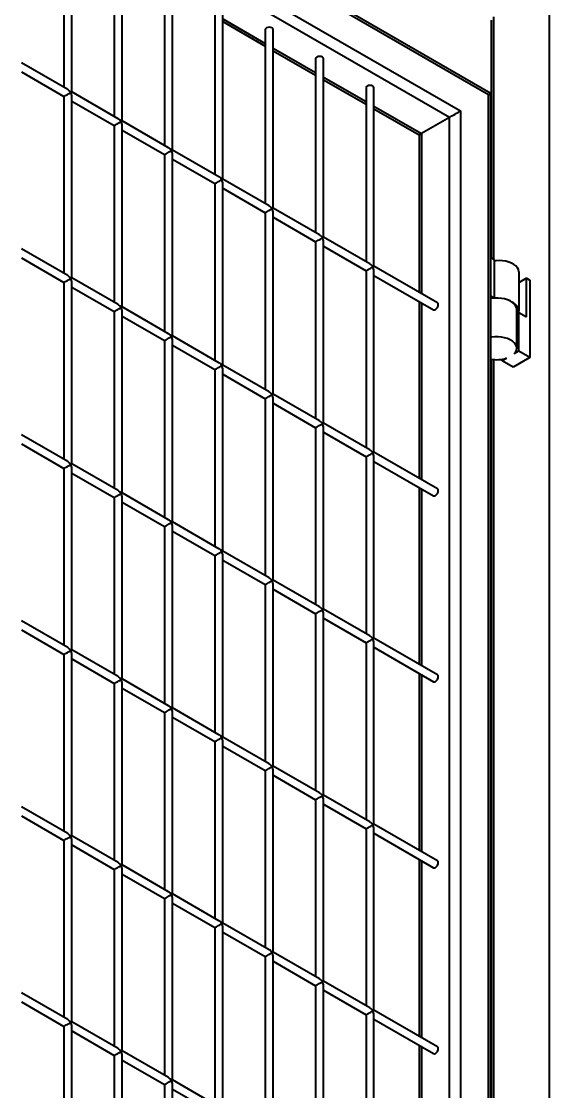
# Model space of a CAD drawing. Header units: millimetres. Extents: x 0 to 297, y 0 to 210.
# Drawn here: x 195.03 to 198.37, y 90.46 to 97.23 of the extents above; entities that cross this region are included whole.
import ezdxf

# ---------------------------------------------------------------- set-up
doc = ezdxf.new("R2010")
doc.units = ezdxf.units.MM
doc.layers.add('轮廓实线层', color=7, linetype='Continuous', lineweight=40)

msp = doc.modelspace()

# ---------------------------------------------------------------- linework, layer by layer
at = {"layer": '轮廓实线层', "color": 7, "linetype": 'Continuous', "lineweight": 40}
for p, q in [((197.9996, 96.7696), (191.9674, 100.2519)), ((197.9849, 96.7612), (192.0028, 100.2146)), ((192.1796, 99.9084), (197.8081, 96.6591)), ((195.3012, 97.9082), (195.3012, 96.8083)), ((195.3512, 96.7795), (195.3512, 97.9082)), ((195.6194, 97.7245), (195.6194, 96.6246)), ((195.6694, 96.5958), (195.6694, 97.7245)), ((195.9376, 97.5408), (195.9376, 96.441)), ((195.9876, 96.4121), (195.9876, 97.5408)), ((196.2558, 97.3571), (196.2558, 96.2573)), ((196.3058, 96.2284), (196.3058, 97.3571)), ((198.0021, 97.2328), (198.0021, 95.7306)), ((196.3058, 97.2237), (196.574, 97.0689)), ((196.574, 97.1734), (196.574, 96.0736)), ((196.624, 96.0447), (196.624, 97.1734)), ((196.624, 97.04), (196.8922, 96.8852)), ((195.3262, 96.7939), (195.033, 96.9632)), ((196.8922, 96.9897), (196.8922, 95.8899)), ((196.9422, 95.861), (196.9422, 96.9897)), ((195.033, 96.9054), (195.3012, 96.7506)), ((196.9422, 96.8563), (197.2104, 96.7015)), ((195.3012, 96.7506), (195.3012, 95.6325)), ((195.6444, 96.6102), (195.3512, 96.7795)), ((195.3512, 95.6037), (195.3512, 96.7506)), ((197.2104, 96.806), (197.2104, 95.7062)), ((197.2604, 95.6773), (197.2604, 96.806)), ((197.9849, 82.1451), (197.9849, 96.7612)), ((197.9996, 82.0958), (197.9996, 96.7696)), ((195.3512, 96.7217), (195.6194, 96.5669)), ((197.2604, 96.6727), (197.546, 96.5078)), ((197.7374, 96.6183), (197.5606, 96.5162)), ((197.8081, 96.6591), (197.8081, 82.4513)), ((195.6194, 96.5669), (195.6194, 95.4488)), ((195.9626, 96.4265), (195.6694, 96.5958)), ((195.6694, 95.42), (195.6694, 96.5669)), ((195.6694, 96.5381), (195.9376, 96.3832)), ((197.546, 96.5078), (197.546, 95.5124)), ((195.9376, 96.3832), (195.9376, 95.2651)), ((196.2808, 96.2428), (195.9876, 96.4121)), ((195.9876, 95.2363), (195.9876, 96.3832)), ((195.9876, 96.3544), (196.2558, 96.1995)), ((196.599, 96.0591), (196.3058, 96.2284)), ((196.2558, 96.1995), (196.2558, 95.0814)), ((196.3058, 95.0526), (196.3058, 96.1995)), ((196.3058, 96.1707), (196.574, 96.0158)), ((196.574, 96.0158), (196.574, 94.8978)), ((196.9172, 95.8754), (196.624, 96.0447)), ((196.624, 94.8689), (196.624, 96.0158)), ((196.624, 95.987), (196.8922, 95.8321)), ((196.8922, 95.8321), (196.8922, 94.7141)), ((197.2354, 95.6918), (196.9422, 95.861)), ((196.9422, 94.6852), (196.9422, 95.8321)), ((195.3262, 95.6181), (195.033, 95.7873)), ((196.9422, 95.8033), (197.2104, 95.6485)), ((195.033, 95.7296), (195.3012, 95.5748)), ((197.6615, 95.4457), (197.2604, 95.6773)), ((197.9996, 95.7321), (198.0203, 95.7201)), ((198.0203, 95.7201), (198.0203, 95.4751)), ((195.6444, 95.4344), (195.3512, 95.6037)), ((197.2104, 95.6485), (197.2104, 94.5304)), ((197.2604, 94.5015), (197.2604, 95.6485)), ((197.2604, 95.6196), (197.6365, 95.4024)), ((198.1771, 95.3955), (198.1771, 95.6405)), ((198.2253, 95.6017), (198.1771, 95.5739)), ((198.2253, 95.3568), (198.2253, 95.6017)), ((198.2253, 95.6017), (198.2465, 95.5895)), ((195.3012, 95.5748), (195.3012, 94.4567)), ((195.3512, 94.4278), (195.3512, 95.5748)), ((195.3512, 95.5459), (195.6194, 95.3911)), ((198.2465, 95.5895), (198.2465, 95.0996)), ((198.0203, 95.4751), (197.9996, 95.4871)), ((195.9626, 95.2507), (195.6694, 95.42)), ((197.546, 95.4547), (197.546, 94.3366)), ((198.1629, 95.1588), (198.1629, 95.4037)), ((195.6194, 95.3911), (195.6194, 94.273)), ((195.6694, 94.2441), (195.6694, 95.3911)), ((195.6694, 95.3622), (195.9376, 95.2074)), ((198.1758, 95.3853), (198.1629, 95.3779)), ((198.1758, 95.1404), (198.1758, 95.3853)), ((198.1758, 95.3853), (198.2253, 95.3568)), ((195.9376, 95.2074), (195.9376, 94.0893)), ((196.2808, 95.067), (195.9876, 95.2363)), ((195.9876, 94.0605), (195.9876, 95.2074)), ((195.9876, 95.1785), (196.2558, 95.0237)), ((198.1758, 95.1404), (198.1475, 95.1241)), ((198.2465, 95.0996), (198.1758, 95.1404)), ((198.0021, 95.0896), (198.0021, 83.4825)), ((198.0981, 95.0955), (198.0698, 95.0792)), ((198.0698, 95.0792), (198.0698, 95.089)), ((198.1405, 95.0383), (198.0698, 95.0792)), ((198.2465, 95.0996), (198.1405, 95.0383)), ((196.2558, 95.0237), (196.2558, 93.9056)), ((196.599, 94.8833), (196.3058, 95.0526)), ((196.3058, 93.8768), (196.3058, 95.0237)), ((196.3058, 94.9948), (196.574, 94.84)), ((196.9172, 94.6996), (196.624, 94.8689)), ((196.574, 94.84), (196.574, 93.7219)), ((196.624, 93.6931), (196.624, 94.84)), ((196.624, 94.8112), (196.8922, 94.6563)), ((196.8922, 94.6563), (196.8922, 93.5382)), ((197.2354, 94.5159), (196.9422, 94.6852)), ((196.9422, 93.5094), (196.9422, 94.6563)), ((195.3262, 94.4423), (195.033, 94.6115)), ((196.9422, 94.6275), (197.2104, 94.4726)), ((195.033, 94.5538), (195.3012, 94.399)), ((197.2104, 94.4726), (197.2104, 93.3546)), ((197.6615, 94.2699), (197.2604, 94.5015)), ((197.2604, 93.3257), (197.2604, 94.4726)), ((195.3012, 94.399), (195.3012, 93.2809)), ((195.6444, 94.2586), (195.3512, 94.4278)), ((195.3512, 93.252), (195.3512, 94.399)), ((197.2604, 94.4438), (197.6365, 94.2266)), ((195.3512, 94.3701), (195.6194, 94.2153)), ((197.546, 94.2789), (197.546, 93.1608)), ((195.6194, 94.2153), (195.6194, 93.0972)), ((195.9626, 94.0749), (195.6694, 94.2441)), ((195.6694, 93.0683), (195.6694, 94.2153)), ((195.6694, 94.1864), (195.9376, 94.0316)), ((196.2808, 93.8912), (195.9876, 94.0605)), ((195.9376, 94.0316), (195.9376, 92.9135)), ((195.9876, 92.8846), (195.9876, 94.0316)), ((195.9876, 94.0027), (196.2558, 93.8479)), ((196.2558, 93.8479), (196.2558, 92.7298)), ((196.599, 93.7075), (196.3058, 93.8768)), ((196.3058, 92.7009), (196.3058, 93.8479)), ((196.3058, 93.819), (196.574, 93.6642)), ((196.574, 93.6642), (196.574, 92.5461)), ((196.9172, 93.5238), (196.624, 93.6931)), ((196.624, 92.5173), (196.624, 93.6642)), ((196.624, 93.6353), (196.8922, 93.4805)), ((197.2354, 93.3401), (196.9422, 93.5094)), ((195.3262, 93.2665), (195.033, 93.4357)), ((196.8922, 93.4805), (196.8922, 92.3624)), ((196.9422, 92.3336), (196.9422, 93.4805)), ((196.9422, 93.4516), (197.2104, 93.2968)), ((195.033, 93.378), (195.3012, 93.2231)), ((197.6615, 93.0941), (197.2604, 93.3257)), ((195.6444, 93.0828), (195.3512, 93.252)), ((197.2104, 93.2968), (197.2104, 92.1787)), ((197.2604, 92.1499), (197.2604, 93.2968)), ((197.2604, 93.268), (197.6365, 93.0508)), ((195.3012, 93.2231), (195.3012, 92.1051)), ((195.3512, 92.0762), (195.3512, 93.2231)), ((195.3512, 93.1943), (195.6194, 93.0395)), ((197.546, 93.1031), (197.546, 91.985)), ((195.6194, 93.0395), (195.6194, 91.9214)), ((195.9626, 92.8991), (195.6694, 93.0683)), ((195.6694, 91.8925), (195.6694, 93.0395)), ((195.6694, 93.0106), (195.9376, 92.8558)), ((195.9376, 92.8558), (195.9376, 91.7377)), ((196.2808, 92.7154), (195.9876, 92.8846)), ((195.9876, 91.7088), (195.9876, 92.8558)), ((195.9876, 92.8269), (196.2558, 92.6721)), ((196.599, 92.5317), (196.3058, 92.7009)), ((196.2558, 92.6721), (196.2558, 91.554)), ((196.3058, 91.5251), (196.3058, 92.6721)), ((196.3058, 92.6432), (196.574, 92.4884)), ((196.574, 92.4884), (196.574, 91.3703)), ((196.9172, 92.348), (196.624, 92.5173)), ((196.624, 91.3414), (196.624, 92.4884)), ((196.624, 92.4595), (196.8922, 92.3047)), ((196.8922, 92.3047), (196.8922, 91.1866)), ((197.2354, 92.1643), (196.9422, 92.3336)), ((196.9422, 91.1577), (196.9422, 92.3047)), ((195.3262, 92.0906), (195.033, 92.2599)), ((196.9422, 92.2758), (197.2104, 92.121)), ((195.033, 92.2022), (195.3012, 92.0473)), ((197.6615, 91.9183), (197.2604, 92.1499)), ((197.2104, 92.121), (197.2104, 91.0029)), ((197.2604, 90.974), (197.2604, 92.121)), ((197.2604, 92.0921), (197.6365, 91.875)), ((195.3012, 92.0473), (195.3012, 90.9292)), ((195.6444, 91.9069), (195.3512, 92.0762)), ((195.3512, 90.9004), (195.3512, 92.0473)), ((195.3512, 92.0185), (195.6194, 91.8636)), ((195.9626, 91.7232), (195.6694, 91.8925)), ((197.546, 91.9272), (197.546, 90.8092)), ((195.6194, 91.8636), (195.6194, 90.7456)), ((195.6694, 90.7167), (195.6694, 91.8636)), ((195.6694, 91.8348), (195.9376, 91.6799)), ((195.9376, 91.6799), (195.9376, 90.5619)), ((196.2808, 91.5396), (195.9876, 91.7088)), ((195.9876, 90.533), (195.9876, 91.6799)), ((195.9876, 91.6511), (196.2558, 91.4963)), ((196.2558, 91.4963), (196.2558, 90.3782)), ((196.599, 91.3559), (196.3058, 91.5251)), ((196.3058, 90.3493), (196.3058, 91.4963)), ((196.3058, 91.4674), (196.574, 91.3126)), ((196.9172, 91.1722), (196.624, 91.3414)), ((196.574, 91.3126), (196.574, 90.1945)), ((196.624, 90.1656), (196.624, 91.3126)), ((196.624, 91.2837), (196.8922, 91.1289)), ((197.2354, 90.9885), (196.9422, 91.1577)), ((195.3262, 90.9148), (195.033, 91.0841)), ((196.8922, 91.1289), (196.8922, 90.0108)), ((196.9422, 89.9819), (196.9422, 91.1289)), ((196.9422, 91.1), (197.2104, 90.9452)), ((195.033, 91.0263), (195.3012, 90.8715)), ((197.2104, 90.9452), (197.2104, 89.8271)), ((197.6615, 90.7425), (197.2604, 90.974)), ((197.2604, 89.7982), (197.2604, 90.9452)), ((195.3012, 90.8715), (195.3012, 89.7534)), ((195.6444, 90.7311), (195.3512, 90.9004)), ((195.3512, 89.7246), (195.3512, 90.8715)), ((197.2604, 90.9163), (197.6365, 90.6992)), ((195.3512, 90.8426), (195.6194, 90.6878)), ((197.546, 90.7514), (197.546, 89.6333)), ((195.6194, 90.6878), (195.6194, 89.5697)), ((195.9626, 90.5474), (195.6694, 90.7167)), ((195.6694, 89.5409), (195.6694, 90.6878)), ((195.6694, 90.659), (195.9376, 90.5041)), ((196.2808, 90.3637), (195.9876, 90.533)), ((195.9376, 90.5041), (195.9376, 89.386)), ((195.9876, 89.3572), (195.9876, 90.5041)), ((195.9876, 90.4753), (196.2558, 90.3204))]:
    msp.add_line(p, q, dxfattribs=at)
at = {"layer": '轮廓实线层', "color": 8, "linetype": 'Continuous', "lineweight": 40}
for p, q in [((197.7374, 96.6183), (192.1942, 99.8183)), ((198.3703, 81.3714), (198.3703, 97.4573)), ((196.3058, 97.2406), (196.574, 97.0858)), ((198.0167, 97.2532), (198.0167, 95.7222)), ((196.624, 97.0569), (196.8922, 96.9021)), ((196.9422, 96.8733), (197.2104, 96.7184)), ((197.2604, 96.6896), (197.5606, 96.5162)), ((197.7374, 82.509), (197.7374, 96.6183)), ((197.5606, 96.5162), (197.5606, 95.504)), ((197.5606, 95.4462), (197.5606, 94.3282)), ((198.0167, 95.0876), (198.0167, 83.474)), ((197.5606, 94.2704), (197.5606, 93.1523)), ((197.5606, 93.0946), (197.5606, 91.9765)), ((197.5606, 91.9188), (197.5606, 90.8007)), ((197.5606, 90.743), (197.5606, 89.6249))]:
    msp.add_line(p, q, dxfattribs=at)
at = {"layer": '轮廓实线层', "color": 7, "linetype": 'Continuous', "lineweight": 40, "flags": 128}
for points in [[(196.624, 97.1734), (196.6221, 97.179), (196.6167, 97.1836), (196.6086, 97.1868), (196.599, 97.1879), (196.5894, 97.1868), (196.5813, 97.1836), (196.5759, 97.179), (196.574, 97.1734)], [(196.9422, 96.9897), (196.9403, 96.9953), (196.9349, 96.9999), (196.9268, 97.0031), (196.9172, 97.0042), (196.9076, 97.0031), (196.8995, 96.9999), (196.8941, 96.9953), (196.8922, 96.9897)], [(197.2604, 96.806), (197.2585, 96.8116), (197.2531, 96.8163), (197.2449, 96.8194), (197.2354, 96.8205), (197.2258, 96.8194), (197.2177, 96.8163), (197.2123, 96.8116), (197.2104, 96.806)], [(198.1771, 95.6405), (198.1769, 95.6445), (198.174, 95.6565), (198.1676, 95.668), (198.158, 95.6788), (198.1454, 95.6885), (198.1302, 95.6968), (198.1128, 95.7036), (198.0936, 95.7086), (198.0733, 95.7116), (198.0524, 95.7127), (198.0315, 95.7117), (198.0203, 95.7103)], [(198.1629, 95.4037), (198.1629, 95.4039), (198.1611, 95.416), (198.1558, 95.4277), (198.1472, 95.4388), (198.1355, 95.4488), (198.1211, 95.4576), (198.1043, 95.4649), (198.0856, 95.4704), (198.0656, 95.4741), (198.0448, 95.4758), (198.0239, 95.4754), (198.0033, 95.473), (197.9996, 95.4724)], [(197.6365, 95.4024), (197.6423, 95.4013), (197.649, 95.4037)], [(197.649, 95.4037), (197.6558, 95.4091), (197.6615, 95.4169), (197.6654, 95.4257), (197.6667, 95.4343), (197.6654, 95.4413), (197.6615, 95.4457), (197.6615, 95.4457)], [(198.1758, 95.3853), (198.1763, 95.3874), (198.1769, 95.3995), (198.174, 95.4115), (198.1676, 95.4231), (198.158, 95.4338), (198.1454, 95.4435), (198.1331, 95.4505)], [(198.1475, 95.1241), (198.1561, 95.1351), (198.1612, 95.1469), (198.1629, 95.1589), (198.1611, 95.171), (198.1558, 95.1827), (198.1472, 95.1938), (198.1355, 95.2039), (198.1211, 95.2126), (198.1043, 95.2199), (198.0856, 95.2255), (198.0656, 95.2291), (198.0448, 95.2308), (198.0239, 95.2305), (198.0033, 95.2281), (197.9996, 95.2274)], [(197.649, 94.2279), (197.6558, 94.2333), (197.6615, 94.2411), (197.6654, 94.2499), (197.6667, 94.2585), (197.6654, 94.2655), (197.6615, 94.2699), (197.6615, 94.2699)], [(197.6365, 94.2266), (197.6423, 94.2255), (197.649, 94.2279)], [(197.6365, 93.0508), (197.6423, 93.0497), (197.649, 93.052)], [(197.649, 93.052), (197.6558, 93.0575), (197.6615, 93.0652), (197.6654, 93.0741), (197.6667, 93.0827), (197.6654, 93.0897), (197.6615, 93.0941), (197.6615, 93.0941)], [(197.649, 91.8762), (197.6558, 91.8817), (197.6615, 91.8894), (197.6654, 91.8983), (197.6667, 91.9068), (197.6654, 91.9139), (197.6615, 91.9183), (197.6615, 91.9183)], [(197.6365, 91.875), (197.6423, 91.8739), (197.649, 91.8762)], [(197.649, 90.7004), (197.6558, 90.7059), (197.6615, 90.7136), (197.6654, 90.7224), (197.6667, 90.731), (197.6654, 90.7381), (197.6615, 90.7425), (197.6615, 90.7425)], [(197.6365, 90.6992), (197.6423, 90.6981), (197.649, 90.7004)]]:
    msp.add_lwpolyline(points, dxfattribs=at)
at = {"layer": '轮廓实线层', "color": 7, "linetype": 'Continuous', "lineweight": 40}
msp.add_arc((198.0378, 95.2936), 0.2071, 259.36025, 286.91829, dxfattribs=at)
for centre, major_axis, ratio, start_param, end_param in [((195.3262, 96.765), (0.025, 0.0144), 0.00007, 3.141552, 5.497747), ((195.3262, 96.765), (-0.0177, 0.0306), 0.577335, 4.712348, 5.497828), ((195.3262, 96.765), (0.025, 0.0144), 0.00007, 5.497747, 6.283145), ((195.3262, 96.765), (-0.0177, 0.0306), 0.577335, 3.92695, 4.712348), ((197.9496, 96.7408), (0.05, 0.0289), 0.00007, 5.497747, 6.283145), ((197.7728, 96.6387), (0.05, 0.0289), 0.00007, 3.92695, 5.497747), ((195.6444, 96.5813), (0.025, 0.0144), 0.00007, 3.141552, 5.497747), ((195.6444, 96.5813), (-0.0177, 0.0306), 0.577335, 4.712348, 5.497828), ((195.6444, 96.5813), (0.025, 0.0144), 0.00007, 5.497747, 6.283145), ((195.6444, 96.5813), (-0.0177, 0.0306), 0.577335, 3.92695, 4.712348), ((197.596, 96.5366), (0.05, 0.0289), 0.00007, 3.141552, 3.92695), ((195.9626, 96.3977), (-0.0177, 0.0306), 0.577335, 4.712348, 5.497828), ((195.9626, 96.3977), (0.025, 0.0144), 0.00007, 3.141552, 5.497747), ((195.9626, 96.3977), (0.025, 0.0144), 0.00007, 5.497747, 6.283145), ((195.9626, 96.3977), (-0.0177, 0.0306), 0.577335, 3.92695, 4.712348), ((196.2808, 96.214), (0.025, 0.0144), 0.00007, 3.141552, 5.497747), ((196.2808, 96.214), (-0.0177, 0.0306), 0.577335, 4.712348, 5.497828), ((196.2808, 96.214), (0.025, 0.0144), 0.00007, 5.497747, 6.283145), ((196.2808, 96.214), (-0.0177, 0.0306), 0.577335, 3.92695, 4.712348), ((196.599, 96.0303), (0.025, 0.0144), 0.00007, 3.141552, 5.497747), ((196.599, 96.0303), (-0.0177, 0.0306), 0.577335, 4.712348, 5.497828), ((196.599, 96.0303), (0.025, 0.0144), 0.00007, 5.497747, 6.283145), ((196.599, 96.0303), (-0.0177, 0.0306), 0.577335, 3.92695, 4.712348), ((196.9172, 95.8466), (-0.0177, 0.0306), 0.577335, 4.712348, 5.497828), ((196.9172, 95.8466), (0.025, 0.0144), 0.00007, 3.141552, 5.497747), ((196.9172, 95.8466), (0.025, 0.0144), 0.00007, 5.497747, 6.283145), ((196.9172, 95.8466), (-0.0177, 0.0306), 0.577335, 3.92695, 4.712348), ((197.2354, 95.6629), (0.025, 0.0144), 0.00007, 3.141552, 5.497747), ((197.2354, 95.6629), (-0.0177, 0.0306), 0.577335, 4.712348, 5.497828), ((197.2354, 95.6629), (0.025, 0.0144), 0.00007, 5.497747, 6.283145), ((197.2354, 95.6629), (-0.0177, 0.0306), 0.577335, 3.92695, 4.712348), ((195.3262, 95.5892), (-0.0177, 0.0306), 0.577335, 4.712348, 5.497828), ((195.3262, 95.5892), (0.025, 0.0144), 0.00007, 5.497747, 6.283145), ((195.3262, 95.5892), (0.025, 0.0144), 0.00007, 3.141552, 5.497747), ((195.3262, 95.5892), (-0.0177, 0.0306), 0.577335, 3.92695, 4.712348), ((195.6444, 95.4055), (0.025, 0.0144), 0.00007, 3.141552, 5.497747), ((195.6444, 95.4055), (-0.0177, 0.0306), 0.577335, 4.712348, 5.497828), ((195.6444, 95.4055), (0.025, 0.0144), 0.00007, 5.497747, 6.283145), ((195.6444, 95.4055), (-0.0177, 0.0306), 0.577335, 3.92695, 4.712348), ((195.9626, 95.2218), (0.025, 0.0144), 0.00007, 3.141552, 5.497747), ((195.9626, 95.2218), (-0.0177, 0.0306), 0.577335, 4.712348, 5.497828), ((195.9626, 95.2218), (0.025, 0.0144), 0.00007, 5.497747, 6.283145), ((195.9626, 95.2218), (-0.0177, 0.0306), 0.577335, 3.92695, 4.712348), ((196.2808, 95.0381), (-0.0177, 0.0306), 0.577335, 4.712348, 5.497828), ((196.2808, 95.0381), (0.025, 0.0144), 0.00007, 3.141552, 5.497747), ((196.2808, 95.0381), (0.025, 0.0144), 0.00007, 5.497747, 6.283145), ((196.2808, 95.0381), (-0.0177, 0.0306), 0.577335, 3.92695, 4.712348), ((196.599, 94.8545), (0.025, 0.0144), 0.00007, 3.141552, 5.497747), ((196.599, 94.8545), (-0.0177, 0.0306), 0.577335, 4.712348, 5.497828), ((196.599, 94.8545), (0.025, 0.0144), 0.00007, 5.497747, 6.283145), ((196.599, 94.8545), (-0.0177, 0.0306), 0.577335, 3.92695, 4.712348), ((196.9172, 94.6708), (0.025, 0.0144), 0.00007, 3.141552, 5.497747), ((196.9172, 94.6708), (-0.0177, 0.0306), 0.577335, 4.712348, 5.497828), ((196.9172, 94.6708), (0.025, 0.0144), 0.00007, 5.497747, 6.283145), ((196.9172, 94.6708), (-0.0177, 0.0306), 0.577335, 3.92695, 4.712348), ((197.2354, 94.4871), (0.025, 0.0144), 0.00007, 3.141552, 5.497747), ((197.2354, 94.4871), (-0.0177, 0.0306), 0.577335, 4.712348, 5.497828), ((197.2354, 94.4871), (0.025, 0.0144), 0.00007, 5.497747, 6.283145), ((197.2354, 94.4871), (-0.0177, 0.0306), 0.577335, 3.92695, 4.712348), ((195.3262, 94.4134), (0.025, 0.0144), 0.00007, 3.141552, 5.497747), ((195.3262, 94.4134), (-0.0177, 0.0306), 0.577335, 4.712348, 5.497828), ((195.3262, 94.4134), (0.025, 0.0144), 0.00007, 5.497747, 6.283145), ((195.3262, 94.4134), (-0.0177, 0.0306), 0.577335, 3.92695, 4.712348), ((195.6444, 94.2297), (-0.0177, 0.0306), 0.577335, 4.712348, 5.497828), ((195.6444, 94.2297), (0.025, 0.0144), 0.00007, 3.141552, 5.497747), ((195.6444, 94.2297), (0.025, 0.0144), 0.00007, 5.497747, 6.283145), ((195.6444, 94.2297), (-0.0177, 0.0306), 0.577335, 3.92695, 4.712348), ((195.9626, 94.046), (0.025, 0.0144), 0.00007, 3.141552, 5.497747), ((195.9626, 94.046), (-0.0177, 0.0306), 0.577335, 4.712348, 5.497828), ((195.9626, 94.046), (0.025, 0.0144), 0.00007, 5.497747, 6.283145), ((195.9626, 94.046), (-0.0177, 0.0306), 0.577335, 3.92695, 4.712348), ((196.2808, 93.8623), (0.025, 0.0144), 0.00007, 3.141552, 5.497747), ((196.2808, 93.8623), (-0.0177, 0.0306), 0.577335, 4.712348, 5.497828), ((196.2808, 93.8623), (0.025, 0.0144), 0.00007, 5.497747, 6.283145), ((196.2808, 93.8623), (-0.0177, 0.0306), 0.577335, 3.92695, 4.712348), ((196.599, 93.6786), (-0.0177, 0.0306), 0.577335, 4.712348, 5.497828), ((196.599, 93.6786), (0.025, 0.0144), 0.00007, 3.141552, 5.497747), ((196.599, 93.6786), (0.025, 0.0144), 0.00007, 5.497747, 6.283145), ((196.599, 93.6786), (-0.0177, 0.0306), 0.577335, 3.92695, 4.712348), ((196.9172, 93.4949), (0.025, 0.0144), 0.00007, 3.141552, 5.497747), ((196.9172, 93.4949), (-0.0177, 0.0306), 0.577335, 4.712348, 5.497828), ((196.9172, 93.4949), (0.025, 0.0144), 0.00007, 5.497747, 6.283145), ((196.9172, 93.4949), (-0.0177, 0.0306), 0.577335, 3.92695, 4.712348), ((197.2354, 93.3113), (0.025, 0.0144), 0.00007, 3.141552, 5.497747), ((197.2354, 93.3113), (-0.0177, 0.0306), 0.577335, 4.712348, 5.497828), ((197.2354, 93.3113), (0.025, 0.0144), 0.00007, 5.497747, 6.283145), ((197.2354, 93.3113), (-0.0177, 0.0306), 0.577335, 3.92695, 4.712348), ((195.3262, 93.2376), (0.025, 0.0144), 0.00007, 3.141552, 5.497747), ((195.3262, 93.2376), (-0.0177, 0.0306), 0.577335, 4.712348, 5.497828), ((195.3262, 93.2376), (0.025, 0.0144), 0.00007, 5.497747, 6.283145), ((195.3262, 93.2376), (-0.0177, 0.0306), 0.577335, 3.92695, 4.712348), ((195.6444, 93.0539), (0.025, 0.0144), 0.00007, 3.141552, 5.497747), ((195.6444, 93.0539), (-0.0177, 0.0306), 0.577335, 4.712348, 5.497828), ((195.6444, 93.0539), (0.025, 0.0144), 0.00007, 5.497747, 6.283145), ((195.6444, 93.0539), (-0.0177, 0.0306), 0.577335, 3.92695, 4.712348), ((195.9626, 92.8702), (-0.0177, 0.0306), 0.577335, 4.712348, 5.497828), ((195.9626, 92.8702), (0.025, 0.0144), 0.00007, 3.141552, 5.497747), ((195.9626, 92.8702), (0.025, 0.0144), 0.00007, 5.497747, 6.283145), ((195.9626, 92.8702), (-0.0177, 0.0306), 0.577335, 3.92695, 4.712348), ((196.2808, 92.6865), (0.025, 0.0144), 0.00007, 3.141552, 5.497747), ((196.2808, 92.6865), (-0.0177, 0.0306), 0.577335, 4.712348, 5.497828), ((196.2808, 92.6865), (0.025, 0.0144), 0.00007, 5.497747, 6.283145), ((196.2808, 92.6865), (-0.0177, 0.0306), 0.577335, 3.92695, 4.712348), ((196.599, 92.5028), (0.025, 0.0144), 0.00007, 3.141552, 5.497747), ((196.599, 92.5028), (-0.0177, 0.0306), 0.577335, 4.712348, 5.497828), ((196.599, 92.5028), (0.025, 0.0144), 0.00007, 5.497747, 6.283145), ((196.599, 92.5028), (-0.0177, 0.0306), 0.577335, 3.92695, 4.712348), ((196.9172, 92.3191), (0.025, 0.0144), 0.00007, 3.141552, 5.497747), ((196.9172, 92.3191), (-0.0177, 0.0306), 0.577335, 4.712348, 5.497828), ((196.9172, 92.3191), (0.025, 0.0144), 0.00007, 5.497747, 6.283145), ((196.9172, 92.3191), (-0.0177, 0.0306), 0.577335, 3.92695, 4.712348), ((197.2354, 92.1354), (-0.0177, 0.0306), 0.577335, 4.712348, 5.497828), ((197.2354, 92.1354), (0.025, 0.0144), 0.00007, 5.497747, 6.283145), ((195.3262, 92.0618), (-0.0177, 0.0306), 0.577335, 4.712348, 5.497828), ((197.2354, 92.1354), (0.025, 0.0144), 0.00007, 3.141552, 5.497747), ((197.2354, 92.1354), (-0.0177, 0.0306), 0.577335, 3.92695, 4.712348), ((195.3262, 92.0618), (0.025, 0.0144), 0.00007, 3.141552, 5.497747), ((195.3262, 92.0618), (0.025, 0.0144), 0.00007, 5.497747, 6.283145), ((195.3262, 92.0618), (-0.0177, 0.0306), 0.577335, 3.92695, 4.712348), ((195.6444, 91.8781), (0.025, 0.0144), 0.00007, 3.141552, 5.497747), ((195.6444, 91.8781), (-0.0177, 0.0306), 0.577335, 4.712348, 5.497828), ((195.6444, 91.8781), (0.025, 0.0144), 0.00007, 5.497747, 6.283145), ((195.6444, 91.8781), (-0.0177, 0.0306), 0.577335, 3.92695, 4.712348), ((195.9626, 91.6944), (0.025, 0.0144), 0.00007, 3.141552, 5.497747), ((195.9626, 91.6944), (-0.0177, 0.0306), 0.577335, 4.712348, 5.497828), ((195.9626, 91.6944), (0.025, 0.0144), 0.00007, 5.497747, 6.283145), ((195.9626, 91.6944), (-0.0177, 0.0306), 0.577335, 3.92695, 4.712348), ((196.2808, 91.5107), (0.025, 0.0144), 0.00007, 3.141552, 5.497747), ((196.2808, 91.5107), (-0.0177, 0.0306), 0.577335, 4.712348, 5.497828), ((196.2808, 91.5107), (0.025, 0.0144), 0.00007, 5.497747, 6.283145), ((196.2808, 91.5107), (-0.0177, 0.0306), 0.577335, 3.92695, 4.712348), ((196.599, 91.327), (-0.0177, 0.0306), 0.577335, 4.712348, 5.497828), ((196.599, 91.327), (0.025, 0.0144), 0.00007, 5.497747, 6.283145), ((196.599, 91.327), (0.025, 0.0144), 0.00007, 3.141552, 5.497747), ((196.599, 91.327), (-0.0177, 0.0306), 0.577335, 3.92695, 4.712348), ((196.9172, 91.1433), (0.025, 0.0144), 0.00007, 3.141552, 5.497747), ((196.9172, 91.1433), (-0.0177, 0.0306), 0.577335, 4.712348, 5.497828), ((196.9172, 91.1433), (0.025, 0.0144), 0.00007, 5.497747, 6.283145), ((196.9172, 91.1433), (-0.0177, 0.0306), 0.577335, 3.92695, 4.712348), ((197.2354, 90.9596), (0.025, 0.0144), 0.00007, 3.141552, 5.497747), ((197.2354, 90.9596), (-0.0177, 0.0306), 0.577335, 4.712348, 5.497828), ((197.2354, 90.9596), (0.025, 0.0144), 0.00007, 5.497747, 6.283145), ((197.2354, 90.9596), (-0.0177, 0.0306), 0.577335, 3.92695, 4.712348), ((195.3262, 90.8859), (0.025, 0.0144), 0.00007, 3.141552, 5.497747), ((195.3262, 90.8859), (-0.0177, 0.0306), 0.577335, 4.712348, 5.497828), ((195.3262, 90.8859), (0.025, 0.0144), 0.00007, 5.497747, 6.283145), ((195.3262, 90.8859), (-0.0177, 0.0306), 0.577335, 3.92695, 4.712348), ((195.6444, 90.7023), (-0.0177, 0.0306), 0.577335, 4.712348, 5.497828), ((195.6444, 90.7023), (0.025, 0.0144), 0.00007, 3.141552, 5.497747), ((195.6444, 90.7023), (0.025, 0.0144), 0.00007, 5.497747, 6.283145), ((195.6444, 90.7023), (-0.0177, 0.0306), 0.577335, 3.92695, 4.712348), ((195.9626, 90.5186), (0.025, 0.0144), 0.00007, 3.141552, 5.497747), ((195.9626, 90.5186), (-0.0177, 0.0306), 0.577335, 4.712348, 5.497828), ((195.9626, 90.5186), (0.025, 0.0144), 0.00007, 5.497747, 6.283145), ((195.9626, 90.5186), (-0.0177, 0.0306), 0.577335, 3.92695, 4.712348)]:
    msp.add_ellipse(centre, major_axis=major_axis, ratio=ratio, start_param=start_param, end_param=end_param, dxfattribs=at)

doc.saveas('drawing.dxf')
